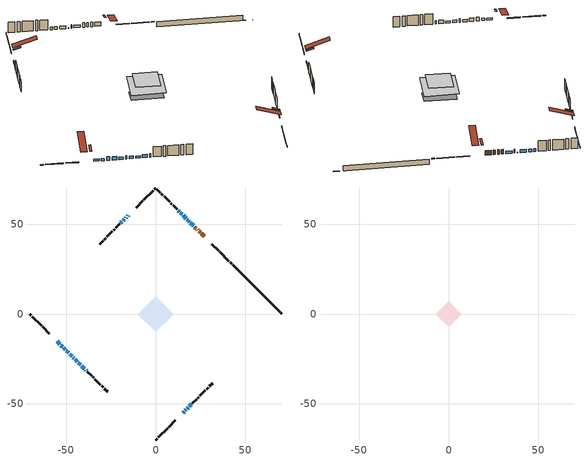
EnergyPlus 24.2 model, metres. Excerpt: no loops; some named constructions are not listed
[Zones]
conditioned space
 floor outside (Floor1 construction): -3.56,0 0,3.56 3.56,0 0,-3.56 z1.69
 floor adiabatic (AdiabaticFloorConstruction): -9.97,0 0,9.97 9.97,0 0,-9.97 z4.13
 floor foundation (Slab1 construction): -6.84,2.56 -2.56,6.84 6.84,-2.56 2.56,-6.84 z-0.75
 wall outside (RimJoist1 construction): 0,-70.31 0.84,-69.47 / -70.31,0 -69.47,-0.84 / 0,70.31 -0.84,69.47 / 42.28,28.03 41.45,28.86 z1.69:1.99
 wall outside (RimJoist2 construction): 1.49,-68.82 6.58,-63.73 / -68.82,-1.49 -63.73,-6.58 / -1.49,68.82 -6.58,63.73 / 40.79,29.52 35.7,34.61 z1.69:1.99
 wall outside (RimJoist3 construction): 7.23,-63.08 10.92,-59.39 / -63.08,-7.23 -59.39,-10.92 / -7.23,63.08 -10.92,59.39 / 35.05,35.26 31.36,38.95 z1.69:1.99
 wall outside (AdiabaticWallConstruction 1): 26.96,43.35 25.35,44.96 / 24.69,45.62 24.15,46.16 / 23.49,46.82 23.07,47.24 / 22.41,47.9 21.85,48.46 z1.69:3.72
 wall outside (AdiabaticWallConstruction): 21.19,49.12 19.37,50.94 / 14.66,55.65 13.8,56.51 / 13.14,57.17 12.57,57.74 / -44.98,-25.33 -43.77,-26.54 z1.69:2.91; 18.71,51.6 18.53,51.78 / -16.41,53.9 -16.84,53.47 z1.69:3.37; 17.88,52.43 17.69,52.62 z1.69:1.95; 15.32,-54.99 15.89,-54.42 / -54.99,-15.32 -53.55,-16.76 / -52.9,-17.41 -52.03,-18.28 / 16.55,-53.76 16.84,-53.47 / 17.49,-52.82 18.1,-52.21 / -17.49,52.82 -18.21,52.1 / -43.11,-27.2 -41.86,-28.45 z1.69:2.66; -15.32,54.99 -15.75,54.56 z1.69:1.9; 17.04,53.27 15.32,54.99 z1.69:2.96; -51.38,-18.93 -50.48,-19.83 z1.69:3.34; -49.83,-20.48 -48.57,-21.74 / -46,-24.31 -45.64,-24.67 / -39.11,-31.2 -38.75,-31.56 z1.69:3.27; -47.91,-22.4 -46.65,-23.66 z1.69:2.71; 18.76,-51.55 19.84,-50.47 / -18.87,51.44 -19.41,50.9 z1.69:2.33; -41.2,-29.11 -39.76,-30.55 z1.69:3.21
 wall outside (Wall1 construction): 20.49,-49.82 22.75,-47.56 / -38.09,-32.22 -35.84,-34.47 / -20.06,50.25 -22.32,47.99 / 11.91,58.4 9.66,60.65 z1.69:6.57
 wall outside (Wall2 construction): 23.4,-46.91 23.98,-46.33 / -35.18,-35.13 -34.61,-35.7 / -22.97,47.34 -23.55,46.76 / 9,61.31 8.42,61.89 z1.69:6.57
 wall outside (Wall3 construction): 24.64,-45.67 27.72,-42.59 / -33.95,-36.36 -30.87,-39.44 / -24.21,46.1 -27.29,43.02 / 7.77,62.54 4.69,65.62 z1.69:6.57
 wall outside (Wall4 construction): 28.37,-41.94 29.2,-41.11 / -30.21,-40.1 -29.38,-40.93 / -27.94,42.37 -28.77,41.54 / 4.03,66.28 3.2,67.11 z1.69:6.57
 wall outside (Wall5 construction): 29.86,-40.45 31.75,-38.56 / -28.73,-41.58 -26.84,-43.47 / -29.43,40.88 -31.32,38.99 / 2.55,67.76 0.66,69.65 z1.69:6.57
 wall foundation (FoundationWall1 construction): 42.94,27.37,-0.75 42.94,27.37,1.69 67.38,2.93,1.69 67.38,2.93,-0.65 70.31,0,-0.65 70.31,0,-0.75
 window (WindowConstruction 16): 21.19,49.12 19.37,50.94 z1.69:2.91
 window (WindowConstruction 3): 18.71,51.6 18.53,51.78 z1.69:3.37
 window (WindowConstruction 4): 17.88,52.43 17.7,52.61 z1.69:1.94
 window (WindowConstruction 5): 15.32,-54.99 15.89,-54.42 z1.69:2.66
 window (WindowConstruction 6): -15.32,54.99 -15.75,54.56 z1.69:1.89
 window (WindowConstruction 7): -16.41,53.9 -16.84,53.47 z1.69:3.37
 window (WindowConstruction 8): -54.99,-15.32 -53.55,-16.76 z1.69:2.66
 window (WindowConstruction 9): -52.9,-17.41 -52.04,-18.27 z1.69:2.66
 window (WindowConstruction 10): 17.04,53.27 15.32,54.99 z1.69:2.96
 window (WindowConstruction 11): 14.66,55.65 13.8,56.51 z1.69:2.91
 window (WindowConstruction 12): 13.14,57.17 12.57,57.74 z1.69:2.91
 window (WindowConstruction 13): 16.55,-53.76 16.84,-53.47 z1.69:2.66
 window (WindowConstruction 14): 17.49,-52.82 18.1,-52.21 z1.69:2.66
 window (WindowConstruction 15): -17.49,52.82 -18.21,52.1 z1.69:2.66
 window (WindowConstruction 23): -51.38,-18.93 -50.48,-19.83 z1.69:3.34
 window (WindowConstruction 18): -49.83,-20.48 -48.57,-21.74 z1.69:3.27
 window (WindowConstruction 19): -47.91,-22.4 -46.66,-23.65 z1.69:2.7
 window (WindowConstruction 20): -46,-24.31 -45.64,-24.67 z1.69:3.27
 window (WindowConstruction 21): 18.76,-51.55 19.84,-50.47 z1.69:2.32
 window (WindowConstruction 22): -18.87,51.44 -19.41,50.9 z1.69:2.32
 window (WindowConstruction 17): -44.98,-25.33 -43.77,-26.54 z1.69:2.91
 window (WindowConstruction): -43.11,-27.2 -41.86,-28.45 z1.69:2.66
 window (WindowConstruction 1): -41.2,-29.11 -39.76,-30.55 z1.69:3.21
 window (WindowConstruction 2): -39.1,-31.21 -38.75,-31.56 z1.69:3.27
 door (Door): 26.96,43.35 25.35,44.96 z1.69:3.72
 door (Door 1): 24.69,45.62 24.15,46.16 z1.69:3.72
 door (Door 2): 23.49,46.82 23.07,47.24 z1.69:3.72
 door (Door 3): 22.41,47.9 21.85,48.46 z1.69:3.72
 ceiling adiabatic (AdiabaticFloorConstruction): 0,-9.97 9.97,0 0,9.97 -9.97,0 z4.13
 roof outside (Roof2 construction): 14.66,-55.65,6.57 12.47,-53.46,7.6 11.89,-54.03,7.6 14.08,-56.23,6.57; -55.65,-14.66,6.57 -53.46,-12.47,7.6 -54.03,-11.89,7.6 -56.23,-14.08,6.57; -14.66,55.65,6.57 -12.47,53.46,7.6 -11.89,54.03,7.6 -14.08,56.23,6.57; 27.62,42.69,6.57 25.43,40.5,7.6 26,39.92,7.6 28.2,42.11,6.57
attic - vented
 floor to conditioned space (Floor2 construction Reversed): -7.22,0 0,7.22 7.22,0 0,-7.22 z6.57
 roof outside (Roof1 construction): 13.43,-56.88,6.57 6.39,-49.85,9.88 4.54,-51.7,9.88 11.57,-58.74,6.57; -56.88,-13.43,6.57 -49.85,-6.39,9.88 -51.7,-4.54,9.88 -58.74,-11.57,6.57; -13.43,56.88,6.57 -6.39,49.85,9.88 -4.54,51.7,9.88 -11.57,58.74,6.57; 28.85,41.46,6.57 21.82,34.42,9.88 23.67,32.57,9.88 30.71,39.6,6.57
[Schedule:Day:Interval]
clothes dryer exhaust 0 schedule day: No, 01:00, 0.123457, 02:00, 0.0740741, 03:00, 0.0493827, 04:00, 0.0246914, 05:00, 0.0493827, 06:00, 0.0740741, 07:00, 0.197531, 08:00, 0.395062, 09:00, 0.592593, 10:00, 0.839506, 11:00, 0.962963, 12:00, 1, 13:00, 0.91358, 14:00, 0.82716, 15:00, 0.716049, 16:00, 0.753086, 17:00, 0.679012, 18:00, 0.666667, 20:00, 0.62963, 21:00, 0.641975, 22:00, 0.666667, 23:00, 0.54321, 24:00, 0.296296
clothes dryer exhaust 0 schedule default day; cooling season schedule day; cooling season schedule day 2; cooling season schedule default day; exterior lighting schedule default day; natural vent schedule default day: No, 24:00, 0
cooling season schedule day 1: No, 24:00, 1
exterior lighting schedule day: No, 01:00, 0.566667, 03:00, 0.524167, 05:00, 0.495833, 06:00, 0.5525, 07:00, 0.623333, 08:00, 0.580833, 09:00, 0.439167, 10:00, 0.354167, 12:00, 0.34, 13:00, 0.354167, 14:00, 0.396667, 15:00, 0.425, 16:00, 0.495833, 17:00, 0.623333, 18:00, 0.793333, 19:00, 0.906667, 20:00, 0.963333, 21:00, 0.991667, 22:00, 0.920833, 23:00, 0.793333, 24:00, 0.665833
exterior lighting schedule day 1: No, 01:00, 0.528571, 03:00, 0.488929, 05:00, 0.4625, 06:00, 0.515357, 07:00, 0.581429, 08:00, 0.541786, 09:00, 0.409643, 10:00, 0.330357, 12:00, 0.317143, 13:00, 0.330357, 14:00, 0.37, 15:00, 0.396429, 16:00, 0.4625, 17:00, 0.581429, 18:00, 0.74, 19:00, 0.845714, 20:00, 0.898571, 21:00, 0.925, 22:00, 0.858929, 23:00, 0.74, 24:00, 0.621071
exterior lighting schedule day 10: No, 01:00, 0.552381, 03:00, 0.510952, 05:00, 0.483333, 06:00, 0.538571, 07:00, 0.607619, 08:00, 0.56619, 09:00, 0.428095, 10:00, 0.345238, 12:00, 0.331429, 13:00, 0.345238, 14:00, 0.386667, 15:00, 0.414286, 16:00, 0.483333, 17:00, 0.607619, 18:00, 0.773333, 19:00, 0.88381, 20:00, 0.939048, 21:00, 0.966667, 22:00, 0.897619, 23:00, 0.773333, 24:00, 0.649048
exterior lighting schedule day 11: No, 01:00, 0.571429, 03:00, 0.528571, 05:00, 0.5, 06:00, 0.557143, 07:00, 0.628571, 08:00, 0.585714, 09:00, 0.442857, 10:00, 0.357143, 12:00, 0.342857, 13:00, 0.357143, 14:00, 0.4, 15:00, 0.428571, 16:00, 0.5, 17:00, 0.628571, 18:00, 0.8, 19:00, 0.914286, 20:00, 0.971429, 21:00, 1, 22:00, 0.928571, 23:00, 0.8, 24:00, 0.671429
exterior lighting schedule day 2: No, 01:00, 0.485714, 03:00, 0.449286, 05:00, 0.425, 06:00, 0.473571, 07:00, 0.534286, 08:00, 0.497857, 09:00, 0.376429, 10:00, 0.303571, 12:00, 0.291429, 13:00, 0.303571, 14:00, 0.34, 15:00, 0.364286, 16:00, 0.425, 17:00, 0.534286, 18:00, 0.68, 19:00, 0.777143, 20:00, 0.825714, 21:00, 0.85, 22:00, 0.789286, 23:00, 0.68, 24:00, 0.570714
exterior lighting schedule day 3: No, 01:00, 0.442857, 03:00, 0.409643, 05:00, 0.3875, 06:00, 0.431786, 07:00, 0.487143, 08:00, 0.453929, 09:00, 0.343214, 10:00, 0.276786, 12:00, 0.265714, 13:00, 0.276786, 14:00, 0.31, 15:00, 0.332143, 16:00, 0.3875, 17:00, 0.487143, 18:00, 0.62, 19:00, 0.708571, 20:00, 0.752857, 21:00, 0.775, 22:00, 0.719643, 23:00, 0.62, 24:00, 0.520357
exterior lighting schedule day 4: No, 01:00, 0.4, 03:00, 0.37, 05:00, 0.35, 06:00, 0.39, 07:00, 0.44, 08:00, 0.41, 09:00, 0.31, 10:00, 0.25, 12:00, 0.24, 13:00, 0.25, 14:00, 0.28, 15:00, 0.3, 16:00, 0.35, 17:00, 0.44, 18:00, 0.56, 19:00, 0.64, 20:00, 0.68, 21:00, 0.7, 22:00, 0.65, 23:00, 0.56, 24:00, 0.47
exterior lighting schedule day 5: No, 01:00, 0.380952, 03:00, 0.352381, 05:00, 0.333333, 06:00, 0.371429, 07:00, 0.419048, 08:00, 0.390476, 09:00, 0.295238, 10:00, 0.238095, 12:00, 0.228571, 13:00, 0.238095, 14:00, 0.266667, 15:00, 0.285714, 16:00, 0.333333, 17:00, 0.419048, 18:00, 0.533333, 19:00, 0.609524, 20:00, 0.647619, 21:00, 0.666667, 22:00, 0.619048, 23:00, 0.533333, 24:00, 0.447619
exterior lighting schedule day 6: No, 01:00, 0.390476, 03:00, 0.36119, 05:00, 0.341667, 06:00, 0.380714, 07:00, 0.429524, 08:00, 0.400238, 09:00, 0.302619, 10:00, 0.244048, 12:00, 0.234286, 13:00, 0.244048, 14:00, 0.273333, 15:00, 0.292857, 16:00, 0.341667, 17:00, 0.429524, 18:00, 0.546667, 19:00, 0.624762, 20:00, 0.66381, 21:00, 0.683333, 22:00, 0.634524, 23:00, 0.546667, 24:00, 0.45881
exterior lighting schedule day 7: No, 01:00, 0.419048, 03:00, 0.387619, 05:00, 0.366667, 06:00, 0.408571, 07:00, 0.460952, 08:00, 0.429524, 09:00, 0.324762, 10:00, 0.261905, 12:00, 0.251429, 13:00, 0.261905, 14:00, 0.293333, 15:00, 0.314286, 16:00, 0.366667, 17:00, 0.460952, 18:00, 0.586667, 19:00, 0.670476, 20:00, 0.712381, 21:00, 0.733333, 22:00, 0.680952, 23:00, 0.586667, 24:00, 0.492381
exterior lighting schedule day 8: No, 01:00, 0.466667, 03:00, 0.431667, 05:00, 0.408333, 06:00, 0.455, 07:00, 0.513333, 08:00, 0.478333, 09:00, 0.361667, 10:00, 0.291667, 12:00, 0.28, 13:00, 0.291667, 14:00, 0.326667, 15:00, 0.35, 16:00, 0.408333, 17:00, 0.513333, 18:00, 0.653333, 19:00, 0.746667, 20:00, 0.793333, 21:00, 0.816667, 22:00, 0.758333, 23:00, 0.653333, 24:00, 0.548333
exterior lighting schedule day 9: No, 01:00, 0.509524, 03:00, 0.47131, 05:00, 0.445833, 06:00, 0.496786, 07:00, 0.560476, 08:00, 0.522262, 09:00, 0.394881, 10:00, 0.318452, 12:00, 0.305714, 13:00, 0.318452, 14:00, 0.356667, 15:00, 0.382143, 16:00, 0.445833, 17:00, 0.560476, 18:00, 0.713333, 19:00, 0.815238, 20:00, 0.86619, 21:00, 0.891667, 22:00, 0.827976, 23:00, 0.713333, 24:00, 0.59869
[Schedule:Week:Daily]
clothes dryer exhaust 0 schedule Week Rule - Jan1-Dec31: clothes dryer exhaust 0 schedule day, clothes dryer exhaust 0 schedule day, clothes dryer exhaust 0 schedule day, clothes dryer exhaust 0 schedule day, clothes dryer exhaust 0 schedule day, clothes dryer exhaust 0 schedule day, clothes dryer exhaust 0 schedule day, clothes dryer exhaust 0 schedule default day, clothes dryer exhaust 0 schedule default day, clothes dryer exhaust 0 schedule default day, clothes dryer exhaust 0 schedule default day, clothes dryer exhaust 0 schedule default day
cooling season schedule Week Rule - Jan1-May26: cooling season schedule day, cooling season schedule day, cooling season schedule day, cooling season schedule day, cooling season schedule day, cooling season schedule day, cooling season schedule day, cooling season schedule default day, cooling season schedule default day, cooling season schedule default day, cooling season schedule default day, cooling season schedule default day
cooling season schedule Week Rule - May27-Jun2: cooling season schedule day, cooling season schedule day, cooling season schedule day, cooling season schedule day, cooling season schedule day, cooling season schedule day 1, cooling season schedule day 1, cooling season schedule default day, cooling season schedule default day, cooling season schedule default day, cooling season schedule default day, cooling season schedule default day
cooling season schedule Week Rule - Jun3-Sep29: cooling season schedule day 1, cooling season schedule day 1, cooling season schedule day 1, cooling season schedule day 1, cooling season schedule day 1, cooling season schedule day 1, cooling season schedule day 1, cooling season schedule default day, cooling season schedule default day, cooling season schedule default day, cooling season schedule default day, cooling season schedule default day
cooling season schedule Week Rule - Sep30-Oct6: cooling season schedule day 1, cooling season schedule day 2, cooling season schedule day 2, cooling season schedule day 2, cooling season schedule day 2, cooling season schedule day 2, cooling season schedule day 2, cooling season schedule default day, cooling season schedule default day, cooling season schedule default day, cooling season schedule default day, cooling season schedule default day
cooling season schedule Week Rule - Oct7-Dec31: cooling season schedule day 2, cooling season schedule day 2, cooling season schedule day 2, cooling season schedule day 2, cooling season schedule day 2, cooling season schedule day 2, cooling season schedule day 2, cooling season schedule default day, cooling season schedule default day, cooling season schedule default day, cooling season schedule default day, cooling season schedule default day
exterior lighting schedule Week Rule - Jan1-Jan27: exterior lighting schedule day, exterior lighting schedule day, exterior lighting schedule day, exterior lighting schedule day, exterior lighting schedule day, exterior lighting schedule day, exterior lighting schedule day, exterior lighting schedule default day, exterior lighting schedule default day, exterior lighting schedule default day, exterior lighting schedule default day, exterior lighting schedule default day
exterior lighting schedule Week Rule - Jan28-Feb3: exterior lighting schedule day, exterior lighting schedule day, exterior lighting schedule day, exterior lighting schedule day, exterior lighting schedule day 1, exterior lighting schedule day 1, exterior lighting schedule day 1, exterior lighting schedule default day, exterior lighting schedule default day, exterior lighting schedule default day, exterior lighting schedule default day, exterior lighting schedule default day
exterior lighting schedule Week Rule - Feb4-Feb24: exterior lighting schedule day 1, exterior lighting schedule day 1, exterior lighting schedule day 1, exterior lighting schedule day 1, exterior lighting schedule day 1, exterior lighting schedule day 1, exterior lighting schedule day 1, exterior lighting schedule default day, exterior lighting schedule default day, exterior lighting schedule default day, exterior lighting schedule default day, exterior lighting schedule default day
exterior lighting schedule Week Rule - Feb25-Mar3: exterior lighting schedule day 1, exterior lighting schedule day 1, exterior lighting schedule day 1, exterior lighting schedule day 1, exterior lighting schedule day 2, exterior lighting schedule day 2, exterior lighting schedule day 2, exterior lighting schedule default day, exterior lighting schedule default day, exterior lighting schedule default day, exterior lighting schedule default day, exterior lighting schedule default day
exterior lighting schedule Week Rule - Mar4-Mar31: exterior lighting schedule day 2, exterior lighting schedule day 2, exterior lighting schedule day 2, exterior lighting schedule day 2, exterior lighting schedule day 2, exterior lighting schedule day 2, exterior lighting schedule day 2, exterior lighting schedule default day, exterior lighting schedule default day, exterior lighting schedule default day, exterior lighting schedule default day, exterior lighting schedule default day
exterior lighting schedule Week Rule - Apr1-Apr28: exterior lighting schedule day 3, exterior lighting schedule day 3, exterior lighting schedule day 3, exterior lighting schedule day 3, exterior lighting schedule day 3, exterior lighting schedule day 3, exterior lighting schedule day 3, exterior lighting schedule default day, exterior lighting schedule default day, exterior lighting schedule default day, exterior lighting schedule default day, exterior lighting schedule default day
exterior lighting schedule Week Rule - Apr29-May5: exterior lighting schedule day 3, exterior lighting schedule day 3, exterior lighting schedule day 4, exterior lighting schedule day 4, exterior lighting schedule day 4, exterior lighting schedule day 4, exterior lighting schedule day 4, exterior lighting schedule default day, exterior lighting schedule default day, exterior lighting schedule default day, exterior lighting schedule default day, exterior lighting schedule default day
exterior lighting schedule Week Rule - May6-May26: exterior lighting schedule day 4, exterior lighting schedule day 4, exterior lighting schedule day 4, exterior lighting schedule day 4, exterior lighting schedule day 4, exterior lighting schedule day 4, exterior lighting schedule day 4, exterior lighting schedule default day, exterior lighting schedule default day, exterior lighting schedule default day, exterior lighting schedule default day, exterior lighting schedule default day
exterior lighting schedule Week Rule - May27-Jun2: exterior lighting schedule day 4, exterior lighting schedule day 4, exterior lighting schedule day 4, exterior lighting schedule day 4, exterior lighting schedule day 4, exterior lighting schedule day 5, exterior lighting schedule day 5, exterior lighting schedule default day, exterior lighting schedule default day, exterior lighting schedule default day, exterior lighting schedule default day, exterior lighting schedule default day
exterior lighting schedule Week Rule - Jun3-Jun30: exterior lighting schedule day 5, exterior lighting schedule day 5, exterior lighting schedule day 5, exterior lighting schedule day 5, exterior lighting schedule day 5, exterior lighting schedule day 5, exterior lighting schedule day 5, exterior lighting schedule default day, exterior lighting schedule default day, exterior lighting schedule default day, exterior lighting schedule default day, exterior lighting schedule default day
exterior lighting schedule Week Rule - Jul1-Jul28: exterior lighting schedule day 6, exterior lighting schedule day 6, exterior lighting schedule day 6, exterior lighting schedule day 6, exterior lighting schedule day 6, exterior lighting schedule day 6, exterior lighting schedule day 6, exterior lighting schedule default day, exterior lighting schedule default day, exterior lighting schedule default day, exterior lighting schedule default day, exterior lighting schedule default day
exterior lighting schedule Week Rule - Jul29-Aug4: exterior lighting schedule day 6, exterior lighting schedule day 6, exterior lighting schedule day 6, exterior lighting schedule day 7, exterior lighting schedule day 7, exterior lighting schedule day 7, exterior lighting schedule day 7, exterior lighting schedule default day, exterior lighting schedule default day, exterior lighting schedule default day, exterior lighting schedule default day, exterior lighting schedule default day
exterior lighting schedule Week Rule - Aug5-Aug25: exterior lighting schedule day 7, exterior lighting schedule day 7, exterior lighting schedule day 7, exterior lighting schedule day 7, exterior lighting schedule day 7, exterior lighting schedule day 7, exterior lighting schedule day 7, exterior lighting schedule default day, exterior lighting schedule default day, exterior lighting schedule default day, exterior lighting schedule default day, exterior lighting schedule default day
exterior lighting schedule Week Rule - Aug26-Sep1: exterior lighting schedule day 7, exterior lighting schedule day 7, exterior lighting schedule day 7, exterior lighting schedule day 7, exterior lighting schedule day 7, exterior lighting schedule day 7, exterior lighting schedule day 8, exterior lighting schedule default day, exterior lighting schedule default day, exterior lighting schedule default day, exterior lighting schedule default day, exterior lighting schedule default day
exterior lighting schedule Week Rule - Sep2-Sep29: exterior lighting schedule day 8, exterior lighting schedule day 8, exterior lighting schedule day 8, exterior lighting schedule day 8, exterior lighting schedule day 8, exterior lighting schedule day 8, exterior lighting schedule day 8, exterior lighting schedule default day, exterior lighting schedule default day, exterior lighting schedule default day, exterior lighting schedule default day, exterior lighting schedule default day
exterior lighting schedule Week Rule - Sep30-Oct6: exterior lighting schedule day 8, exterior lighting schedule day 9, exterior lighting schedule day 9, exterior lighting schedule day 9, exterior lighting schedule day 9, exterior lighting schedule day 9, exterior lighting schedule day 9, exterior lighting schedule default day, exterior lighting schedule default day, exterior lighting schedule default day, exterior lighting schedule default day, exterior lighting schedule default day
exterior lighting schedule Week Rule - Oct7-Oct27: exterior lighting schedule day 9, exterior lighting schedule day 9, exterior lighting schedule day 9, exterior lighting schedule day 9, exterior lighting schedule day 9, exterior lighting schedule day 9, exterior lighting schedule day 9, exterior lighting schedule default day, exterior lighting schedule default day, exterior lighting schedule default day, exterior lighting schedule default day, exterior lighting schedule default day
exterior lighting schedule Week Rule - Oct28-Nov3: exterior lighting schedule day 9, exterior lighting schedule day 9, exterior lighting schedule day 9, exterior lighting schedule day 9, exterior lighting schedule day 10, exterior lighting schedule day 10, exterior lighting schedule day 10, exterior lighting schedule default day, exterior lighting schedule default day, exterior lighting schedule default day, exterior lighting schedule default day, exterior lighting schedule default day
exterior lighting schedule Week Rule - Nov4-Nov24: exterior lighting schedule day 10, exterior lighting schedule day 10, exterior lighting schedule day 10, exterior lighting schedule day 10, exterior lighting schedule day 10, exterior lighting schedule day 10, exterior lighting schedule day 10, exterior lighting schedule default day, exterior lighting schedule default day, exterior lighting schedule default day, exterior lighting schedule default day, exterior lighting schedule default day
exterior lighting schedule Week Rule - Nov25-Dec1: exterior lighting schedule day 10, exterior lighting schedule day 10, exterior lighting schedule day 10, exterior lighting schedule day 10, exterior lighting schedule day 10, exterior lighting schedule day 10, exterior lighting schedule day 11, exterior lighting schedule default day, exterior lighting schedule default day, exterior lighting schedule default day, exterior lighting schedule default day, exterior lighting schedule default day
exterior lighting schedule Week Rule - Dec2-Dec31: exterior lighting schedule day 11, exterior lighting schedule day 11, exterior lighting schedule day 11, exterior lighting schedule day 11, exterior lighting schedule day 11, exterior lighting schedule day 11, exterior lighting schedule day 11, exterior lighting schedule default day, exterior lighting schedule default day, exterior lighting schedule default day, exterior lighting schedule default day, exterior lighting schedule default day
natural vent schedule Week Rule - Jan1-Dec31: natural vent schedule default day, natural vent schedule default day, natural vent schedule default day, natural vent schedule default day, natural vent schedule default day, natural vent schedule default day, natural vent schedule default day, natural vent schedule default day, natural vent schedule default day, natural vent schedule default day, natural vent schedule default day, natural vent schedule default day
[Schedule:Year]
clothes dryer exhaust 0 schedule: clothes dryer exhaust 0 schedule Week Rule - Jan1-Dec31, 1, 1, 12, 31
cooling season schedule: cooling season schedule Week Rule - Jan1-May26, 1, 1, 5, 26, cooling season schedule Week Rule - May27-Jun2, 5, 27, 6, 2, cooling season schedule Week Rule - Jun3-Sep29, 6, 3, 9, 29, cooling season schedule Week Rule - Sep30-Oct6, 9, 30, 10, 6, cooling season schedule Week Rule - Oct7-Dec31, 10, 7, 12, 31
natural vent schedule: natural vent schedule Week Rule - Jan1-Dec31, 1, 1, 12, 31
